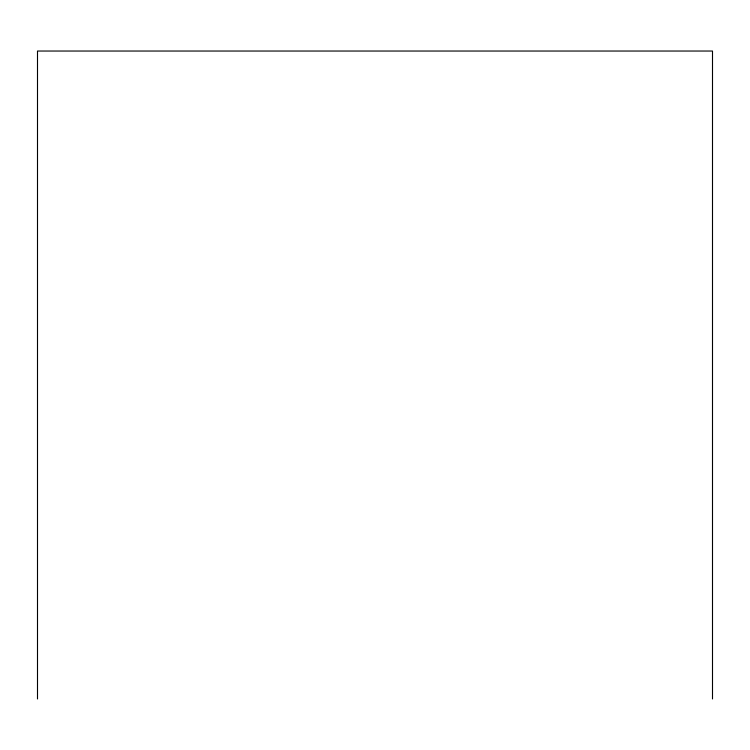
<?xml version="1.0" encoding="UTF-8"?>
<svg xmlns="http://www.w3.org/2000/svg" width="750" height="750" viewBox="0 0 750 750"><rect width="100%" height="100%" fill="white"/><g stroke="black" fill="none" stroke-linecap="round" stroke-linejoin="round"><path stroke-width="1.12" d="M712.5 698.962L712.5 51.037L37.5 51.037L37.5 698.962"/></g></svg>
